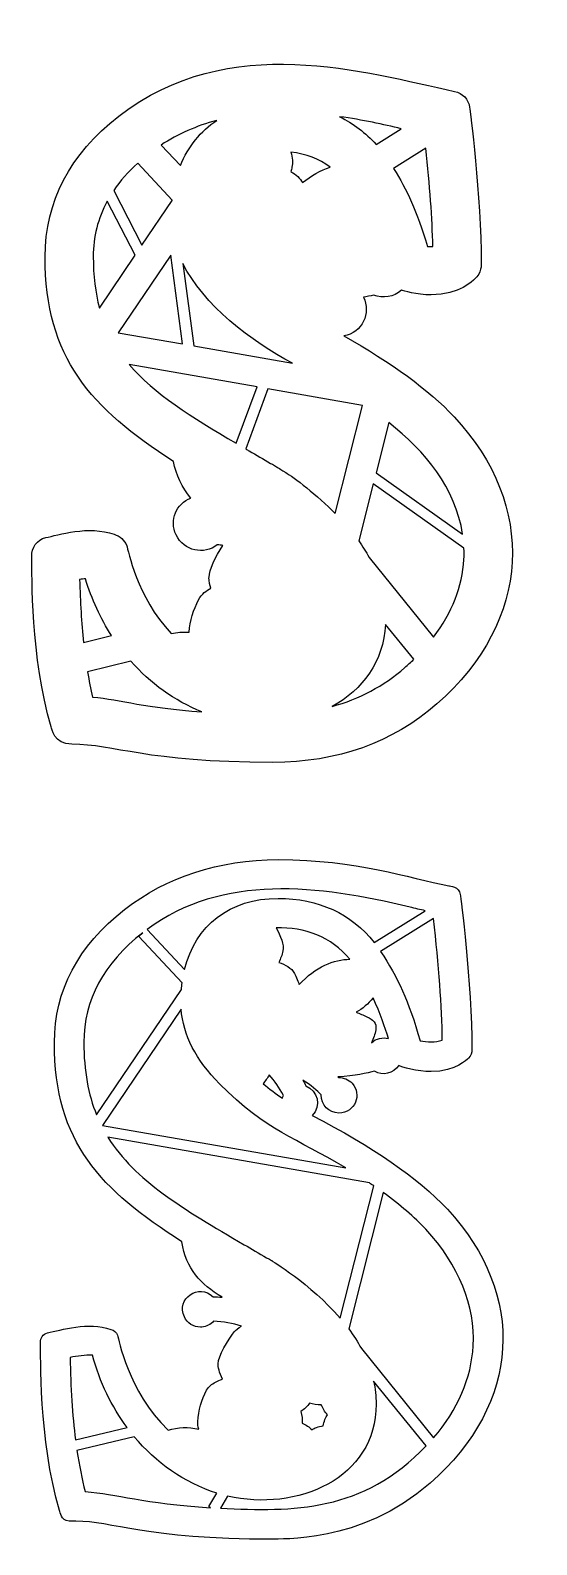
# Model space of a CAD drawing. Header units: millimetres. Extents: x -471 to 1551, y -2688 to 316.
# Drawn here: x 606.6 to 692.9, y -1464.8 to -1206.7 of the extents above; entities that cross this region are included whole.
import ezdxf

# ---------------------------------------------------------------- set-up
doc = ezdxf.new("R2010")
doc.units = ezdxf.units.MM
doc.header["$MEASUREMENT"] = 0
doc.layers.add('Layer 1', color=7, linetype='Continuous')

msp = doc.modelspace()

# ---------------------------------------------------------------- linework, layer by layer
at = {"layer": 'Layer 1', "color": 250}
for points, knots in [([(678.8062, -1272.5744), (674.4567, -1267.967), (668.1539, -1263.3412), (660.008, -1258.7891), (660.008, -1258.7891), (663.1594, -1258.2546), (664.6891, -1254.8636), (663.3437, -1252.1913), (663.3437, -1252.1913), (663.9151, -1252.0807), (664.5048, -1251.9701), (665.0761, -1251.8227), (665.0761, -1251.8227), (666.7164, -1252.4861), (668.5409, -1252.1175), (669.831, -1251.0117), (669.831, -1251.0117), (670.1443, -1251.0854), (672.3374, -1251.7858), (674.8991, -1251.7858), (674.8991, -1251.7858), (679.8014, -1251.7858), (681.9946, -1249.2978), (682.2709, -1249.132), (682.2709, -1249.132), (683.561, -1248.063), (683.3952, -1246.5334), (683.4136, -1246.4596), (683.4136, -1246.4596), (683.4504, -1234.9964), (681.46, -1220.1422), (681.4416, -1219.8473), (681.4416, -1219.8473), (681.2758, -1218.4651), (680.2437, -1217.3778), (678.8799, -1217.1013), (678.8799, -1217.1013), (663.7308, -1213.8761), (640.4726, -1206.6885), (621.6744, -1221.3401), (621.6744, -1221.3401), (613.3442, -1227.8457), (609.1239, -1235.8995), (609.1239, -1245.2802), (609.1239, -1245.2802), (609.1239, -1262.5671), (616.9196, -1271.1), (630.9998, -1280.1858), (630.9998, -1280.1858), (631.4421, -1282.4711), (632.4004, -1284.6274), (633.9485, -1286.415), (633.9485, -1286.415), (631.4973, -1287.355), (630.2257, -1290.1747), (631.4421, -1292.718), (631.4421, -1292.718), (632.769, -1295.4825), (636.2153, -1296.1459), (638.4454, -1294.3951), (638.4454, -1294.3951), (638.7771, -1294.4135), (639.1088, -1294.4504), (639.4221, -1294.5057), (639.4221, -1294.5057), (638.0584, -1296.4408), (637.1184, -1298.7261), (637.0447, -1299.9056), (637.0447, -1299.9056), (637.0447, -1299.924), (636.9526, -1300.5875), (637.3396, -1301.8038), (637.3396, -1301.8038), (636.5655, -1302.2277), (635.8283, -1302.7069), (635.2755, -1303.7574), (635.2755, -1303.7574), (634.3909, -1305.4345), (633.8379, -1307.3512), (633.6353, -1309.2862), (633.6353, -1309.2862), (632.5848, -1309.2309), (631.5895, -1309.3047), (630.6128, -1309.5259), (630.6128, -1309.5259), (624.6416, -1303.2045), (623.2962, -1295.2798), (623.0198, -1294.5426), (623.0198, -1294.5426), (622.6512, -1293.5843), (621.8587, -1292.8655), (620.8819, -1292.6075), (620.8819, -1292.6075), (616.6247, -1291.041), (611.2433, -1292.7365), (609.216, -1293.1604), (609.216, -1293.1604), (607.7601, -1293.5291), (606.7649, -1294.8928), (606.8386, -1296.3856), (606.8386, -1296.3856), (606.9308, -1299.6476), (606.599, -1313.4699), (610.1744, -1325.4491), (610.1744, -1325.4491), (610.285, -1325.6334), (610.5614, -1328.3978), (613.676, -1328.3978), (613.676, -1328.3978), (621.0479, -1328.3978), (626.0054, -1331.4755), (647.8998, -1331.4755), (647.8998, -1331.4755), (658.9023, -1331.4755), (668.3014, -1328.1214), (675.876, -1321.5235), (675.876, -1321.5235), (692.057, -1307.2774), (692.8679, -1287.6499), (678.8062, -1272.5744)], [0, 0, 0, 0, 0.03225806, 0.03225806, 0.03225806, 0.03225806, 0.06451613, 0.06451613, 0.06451613, 0.06451613, 0.09677419, 0.09677419, 0.09677419, 0.09677419, 0.12903226, 0.12903226, 0.12903226, 0.12903226, 0.16129032, 0.16129032, 0.16129032, 0.16129032, 0.19354839, 0.19354839, 0.19354839, 0.19354839, 0.22580645, 0.22580645, 0.22580645, 0.22580645, 0.25806452, 0.25806452, 0.25806452, 0.25806452, 0.29032258, 0.29032258, 0.29032258, 0.29032258, 0.32258065, 0.32258065, 0.32258065, 0.32258065, 0.35483871, 0.35483871, 0.35483871, 0.35483871, 0.38709677, 0.38709677, 0.38709677, 0.38709677, 0.41935484, 0.41935484, 0.41935484, 0.41935484, 0.4516129, 0.4516129, 0.4516129, 0.4516129, 0.48387097, 0.48387097, 0.48387097, 0.48387097, 0.51612903, 0.51612903, 0.51612903, 0.51612903, 0.5483871, 0.5483871, 0.5483871, 0.5483871, 0.58064516, 0.58064516, 0.58064516, 0.58064516, 0.61290323, 0.61290323, 0.61290323, 0.61290323, 0.64516129, 0.64516129, 0.64516129, 0.64516129, 0.67741935, 0.67741935, 0.67741935, 0.67741935, 0.70967742, 0.70967742, 0.70967742, 0.70967742, 0.74193548, 0.74193548, 0.74193548, 0.74193548, 0.77419355, 0.77419355, 0.77419355, 0.77419355, 0.80645161, 0.80645161, 0.80645161, 0.80645161, 0.83870968, 0.83870968, 0.83870968, 0.83870968, 0.87096774, 0.87096774, 0.87096774, 0.87096774, 0.90322581, 0.90322581, 0.90322581, 0.90322581, 0.93548387, 0.93548387, 0.93548387, 0.93548387, 1, 1, 1, 1]), ([(638.3531, -1222.0405), (635.6256, -1223.865), (633.5062, -1226.482), (632.1792, -1229.7624), (632.1792, -1229.7624), (632.1792, -1229.7624), (628.8804, -1226.2424), (628.8804, -1226.2424), (628.8804, -1226.2424), (631.7738, -1224.381), (634.9253, -1222.9804), (638.3531, -1222.0405)], [0, 0, 0, 0, 0.25, 0.25, 0.25, 0.25, 0.5, 0.5, 0.5, 0.5, 1, 1, 1, 1]), ([(669.794, -1223.4779), (669.794, -1223.4779), (665.5184, -1226.1503), (665.5184, -1226.1503), (665.5184, -1226.1503), (663.7307, -1224.1599), (661.6297, -1222.5749), (659.2892, -1221.4139), (659.2892, -1221.4139), (663.27, -1221.9483), (666.7347, -1222.7408), (669.794, -1223.4779)], [0, 0, 0, 0, 0.25, 0.25, 0.25, 0.25, 0.5, 0.5, 0.5, 0.5, 1, 1, 1, 1]), ([(657.6858, -1230.0389), (656.0456, -1230.5549), (654.4422, -1231.458), (652.9678, -1232.6559), (652.9678, -1232.6559), (652.5624, -1231.9188), (651.8989, -1231.2737), (650.9774, -1230.7761), (650.9774, -1230.7761), (651.0511, -1230.5365), (651.1249, -1230.2785), (651.1801, -1230.0204), (651.1801, -1230.0204), (651.346, -1229.3017), (651.2723, -1228.4355), (650.9774, -1227.4403), (650.9774, -1227.4403), (653.576, -1227.7537), (655.8244, -1228.6198), (657.6858, -1230.0389)], [0, 0, 0, 0, 0.16666667, 0.16666667, 0.16666667, 0.16666667, 0.33333333, 0.33333333, 0.33333333, 0.33333333, 0.5, 0.5, 0.5, 0.5, 0.66666667, 0.66666667, 0.66666667, 0.66666667, 1, 1, 1, 1]), ([(673.9776, -1226.7953), (674.6595, -1233.1351), (675.0649, -1238.7561), (675.1755, -1243.5478), (675.1755, -1243.5478), (674.8622, -1243.5662), (674.5489, -1243.5478), (674.254, -1243.5293), (674.254, -1243.5293), (672.4848, -1237.5028), (670.734, -1233.8722), (668.4856, -1230.2231), (668.4856, -1230.2231), (668.4856, -1230.2231), (673.9776, -1226.7953), (673.9776, -1226.7953)], [0, 0, 0, 0, 0.2, 0.2, 0.2, 0.2, 0.4, 0.4, 0.4, 0.4, 0.6, 0.6, 0.6, 0.6, 1, 1, 1, 1]), ([(624.8995, -1229.3386), (624.8995, -1229.3386), (630.7786, -1235.6231), (630.7786, -1235.6231), (630.7786, -1235.6231), (630.7786, -1235.6416), (630.7786, -1235.6599), (630.7786, -1235.6784), (630.7786, -1235.6784), (630.7786, -1235.6784), (625.6183, -1243.3083), (625.6183, -1243.3083), (625.6183, -1243.3083), (625.6183, -1243.3083), (620.8082, -1233.9829), (620.8082, -1233.9829), (620.8082, -1233.9829), (621.914, -1232.361), (623.2777, -1230.8129), (624.8995, -1229.3386)], [0, 0, 0, 0, 0.16666667, 0.16666667, 0.16666667, 0.16666667, 0.33333333, 0.33333333, 0.33333333, 0.33333333, 0.5, 0.5, 0.5, 0.5, 0.66666667, 0.66666667, 0.66666667, 0.66666667, 1, 1, 1, 1]), ([(618.3755, -1254.0342), (617.6752, -1251.4172), (617.325, -1248.5053), (617.325, -1245.2617), (617.325, -1245.2617), (617.325, -1241.9075), (618.1175, -1238.756), (619.684, -1235.8257), (619.684, -1235.8257), (619.684, -1235.8257), (624.4389, -1245.0405), (624.4389, -1245.0405), (624.4389, -1245.0405), (624.4389, -1245.0405), (618.3755, -1254.0342), (618.3755, -1254.0342)], [0, 0, 0, 0, 0.2, 0.2, 0.2, 0.2, 0.4, 0.4, 0.4, 0.4, 0.6, 0.6, 0.6, 0.6, 1, 1, 1, 1]), ([(630.539, -1245.0038), (630.539, -1245.0038), (632.5294, -1260.1529), (632.5294, -1260.1529), (632.5294, -1260.1529), (632.5294, -1260.1529), (621.5822, -1258.2362), (621.5822, -1258.2362), (621.5822, -1258.2362), (621.5822, -1258.2362), (630.539, -1245.0038), (630.539, -1245.0038)], [0, 0, 0, 0, 0.25, 0.25, 0.25, 0.25, 0.5, 0.5, 0.5, 0.5, 1, 1, 1, 1]), ([(651.2538, -1263.4333), (651.2538, -1263.4333), (634.446, -1260.503), (634.446, -1260.503), (634.446, -1260.503), (634.446, -1260.503), (632.6031, -1246.4228), (632.6031, -1246.4228), (632.6031, -1246.4228), (635.9757, -1253.3892), (644.3612, -1259.8396), (651.2538, -1263.4333)], [0, 0, 0, 0, 0.25, 0.25, 0.25, 0.25, 0.5, 0.5, 0.5, 0.5, 1, 1, 1, 1]), ([(623.4436, -1263.673), (623.4436, -1263.673), (645.2274, -1267.4878), (645.2274, -1267.4878), (645.2274, -1267.4878), (645.2274, -1267.4878), (641.6705, -1277.0897), (641.6705, -1277.0897), (641.6705, -1277.0897), (634.0037, -1272.5744), (627.7008, -1268.6674), (623.4436, -1263.673)], [0, 0, 0, 0, 0.25, 0.25, 0.25, 0.25, 0.5, 0.5, 0.5, 0.5, 1, 1, 1, 1]), ([(650.1112, -1282.0657), (648.6921, -1281.2179), (648.7658, -1281.2179), (648.213, -1280.8678), (648.213, -1280.8678), (647.9918, -1280.7203), (647.7522, -1280.6098), (647.5127, -1280.5176), (647.5127, -1280.5176), (646.2779, -1279.7804), (645.0615, -1279.0801), (643.8636, -1278.3797), (643.8636, -1278.3797), (643.6793, -1278.2691), (643.4949, -1278.1586), (643.2922, -1278.048), (643.2922, -1278.048), (643.2922, -1278.048), (647.0703, -1267.8195), (647.0703, -1267.8195), (647.0703, -1267.8195), (647.0703, -1267.8195), (663.2147, -1270.6392), (663.2147, -1270.6392), (663.2147, -1270.6392), (663.2147, -1270.6392), (658.552, -1289.032), (658.552, -1289.032), (658.552, -1289.032), (655.6032, -1286.028), (651.346, -1282.7845), (650.1112, -1282.0657)], [0, 0, 0, 0, 0.11111111, 0.11111111, 0.11111111, 0.11111111, 0.22222222, 0.22222222, 0.22222222, 0.22222222, 0.33333333, 0.33333333, 0.33333333, 0.33333333, 0.44444444, 0.44444444, 0.44444444, 0.44444444, 0.55555556, 0.55555556, 0.55555556, 0.55555556, 0.66666667, 0.66666667, 0.66666667, 0.66666667, 0.77777778, 0.77777778, 0.77777778, 0.77777778, 1, 1, 1, 1]), ([(680.2436, -1292.5705), (680.2436, -1292.5705), (665.4999, -1282.1209), (665.4999, -1282.1209), (665.4999, -1282.1209), (665.4999, -1282.1209), (667.6746, -1273.5696), (667.6746, -1273.5696), (667.6746, -1273.5696), (673.9038, -1278.4534), (679.0457, -1284.7564), (680.2436, -1292.5705)], [0, 0, 0, 0, 0.25, 0.25, 0.25, 0.25, 0.5, 0.5, 0.5, 0.5, 1, 1, 1, 1]), ([(680.4648, -1296.8831), (680.2068, -1301.5089), (678.4744, -1305.9505), (675.3045, -1310.1156), (675.3045, -1310.1156), (675.3045, -1310.1156), (664.3205, -1296.5329), (664.3205, -1296.5329), (664.3205, -1296.5329), (663.8044, -1295.593), (663.2147, -1294.6531), (662.5512, -1293.7316), (662.5512, -1293.7316), (662.5512, -1293.7316), (665.0208, -1284.0192), (665.0208, -1284.0192), (665.0208, -1284.0192), (665.0208, -1284.0192), (680.4832, -1294.9848), (680.4832, -1294.9848), (680.4832, -1294.9848), (680.5016, -1295.6115), (680.5016, -1296.2565), (680.4648, -1296.8831)], [0, 0, 0, 0, 0.14285714, 0.14285714, 0.14285714, 0.14285714, 0.28571429, 0.28571429, 0.28571429, 0.28571429, 0.42857143, 0.42857143, 0.42857143, 0.42857143, 0.57142857, 0.57142857, 0.57142857, 0.57142857, 0.71428571, 0.71428571, 0.71428571, 0.71428571, 1, 1, 1, 1]), ([(615.0028, -1300.2926), (615.353, -1300.2373), (615.6848, -1300.2004), (615.9796, -1300.182), (615.9796, -1300.182), (617.0669, -1303.702), (618.5598, -1306.9456), (620.4396, -1309.8759), (620.4396, -1309.8759), (620.4396, -1309.8759), (615.6478, -1311.037), (615.6478, -1311.037), (615.6478, -1311.037), (615.3161, -1307.7381), (615.095, -1304.1259), (615.0028, -1300.2926)], [0, 0, 0, 0, 0.2, 0.2, 0.2, 0.2, 0.4, 0.4, 0.4, 0.4, 0.6, 0.6, 0.6, 0.6, 1, 1, 1, 1]), ([(670.3838, -1315.3311), (666.8085, -1318.4642), (662.6618, -1320.6757), (657.9991, -1321.9473), (657.9991, -1321.9473), (663.27, -1319.1092), (666.7532, -1314.2991), (667.1033, -1307.9592), (667.1033, -1307.9592), (667.1033, -1307.9592), (671.9319, -1313.912), (671.9319, -1313.912), (671.9319, -1313.912), (671.4159, -1314.4097), (670.9183, -1314.8704), (670.3838, -1315.3311)], [0, 0, 0, 0, 0.2, 0.2, 0.2, 0.2, 0.4, 0.4, 0.4, 0.4, 0.6, 0.6, 0.6, 0.6, 1, 1, 1, 1]), ([(617.2144, -1320.3439), (616.9011, -1318.9985), (616.6062, -1317.5611), (616.3482, -1316.0498), (616.3482, -1316.0498), (616.3482, -1316.0498), (623.7385, -1314.2437), (623.7385, -1314.2437), (623.7385, -1314.2437), (627.019, -1317.9481), (631.1472, -1321.0074), (635.8467, -1322.8688), (635.8467, -1322.8688), (626.3186, -1322.2053), (622.043, -1320.8232), (617.2144, -1320.3439)], [0, 0, 0, 0, 0.2, 0.2, 0.2, 0.2, 0.4, 0.4, 0.4, 0.4, 0.6, 0.6, 0.6, 0.6, 1, 1, 1, 1]), ([(677.6451, -1407.6322), (672.6322, -1402.306), (664.8734, -1396.9246), (654.5896, -1391.6722), (654.5896, -1391.6722), (656.2667, -1390.0872), (655.5664, -1387.3781), (653.5392, -1386.6224), (653.5392, -1386.6224), (653.3733, -1386.2907), (653.2074, -1385.959), (653.0231, -1385.6272), (653.0231, -1385.6272), (654.3869, -1386.5303), (655.4559, -1387.4518), (656.1746, -1388.1336), (656.1746, -1388.1336), (656.1193, -1389.8844), (657.4094, -1391.2482), (659.1786, -1391.2482), (659.1786, -1391.2482), (661.98, -1391.2482), (663.141, -1388.0415), (661.4087, -1386.1801), (661.4087, -1386.1801), (660.8189, -1385.5535), (659.9896, -1385.1849), (659.105, -1385.2034), (659.105, -1385.2034), (659.0681, -1385.1665), (659.0313, -1385.1481), (659.0128, -1385.1112), (659.0128, -1385.1112), (661.8325, -1384.9454), (664.0809, -1384.4293), (665.242, -1384.1344), (665.242, -1384.1344), (666.6242, -1384.9637), (668.4488, -1384.5214), (669.3702, -1383.1577), (669.3702, -1383.1577), (669.7941, -1383.4157), (672.5586, -1384.1897), (674.8991, -1384.1897), (674.8991, -1384.1897), (679.1932, -1384.1897), (680.9809, -1382.0703), (681.2389, -1381.9045), (681.2389, -1381.9045), (681.7734, -1381.4622), (681.8102, -1380.9462), (681.8102, -1380.4486), (681.8102, -1380.4486), (681.8471, -1369.0775), (679.8752, -1354.3338), (679.8383, -1354.0205), (679.8383, -1354.0205), (679.654, -1352.5645), (678.0875, -1352.6014), (677.9032, -1352.5277), (677.9032, -1352.5277), (670.9921, -1351.2008), (662.3117, -1348.0493), (648.8582, -1348.0493), (648.8582, -1348.0493), (638.6482, -1348.1046), (629.8204, -1350.9796), (622.6513, -1356.5822), (622.6513, -1356.5822), (614.7265, -1362.7745), (610.7089, -1370.4044), (610.7089, -1379.2506), (610.7089, -1379.2506), (610.7089, -1396.298), (618.5968, -1404.3702), (632.4374, -1413.198), (632.4374, -1413.198), (633.1193, -1417.8791), (635.6257, -1420.4408), (639.2564, -1422.6524), (639.2564, -1422.6524), (638.7587, -1422.5971), (638.2427, -1422.5602), (637.7267, -1422.5602), (637.7267, -1422.5602), (635.3125, -1420.1828), (631.3685, -1422.9472), (632.8429, -1426.0065), (632.8429, -1426.0065), (633.3589, -1427.0755), (634.4094, -1427.7573), (635.5704, -1427.7573), (635.5704, -1427.7573), (635.6626, -1427.7573), (635.7363, -1427.7573), (635.8284, -1427.7389), (635.8284, -1427.7389), (636.6025, -1427.6836), (637.3212, -1427.315), (637.8188, -1426.7436), (637.8188, -1426.7436), (639.5144, -1426.8173), (641.0808, -1427.0938), (642.5921, -1427.5914), (642.5921, -1427.5914), (642.0208, -1427.9232), (641.5785, -1428.2549), (641.3573, -1428.5313), (641.3573, -1428.5313), (640.2147, -1429.8951), (638.6666, -1432.6964), (638.5928, -1434.0234), (638.5928, -1434.0234), (638.5744, -1434.5025), (638.7771, -1435.5161), (639.3484, -1436.6219), (639.3484, -1436.6219), (638.9061, -1436.7694), (638.4454, -1436.9721), (638.1505, -1437.1379), (638.1505, -1437.1379), (637.487, -1437.4881), (637.0079, -1437.7829), (636.6393, -1438.4833), (636.6393, -1438.4833), (635.7915, -1440.1051), (635.2755, -1441.9481), (635.128, -1443.8279), (635.128, -1443.8279), (635.0912, -1444.1965), (635.1649, -1444.6572), (635.2939, -1445.1548), (635.2939, -1445.1548), (633.5062, -1444.731), (631.7739, -1444.7862), (630.0599, -1445.3207), (630.0599, -1445.3207), (623.1672, -1438.557), (621.6744, -1429.7108), (621.4533, -1429.1395), (621.4533, -1429.1395), (621.2689, -1428.6419), (620.8266, -1428.2733), (620.329, -1428.1627), (620.329, -1428.1627), (616.5141, -1426.7621), (611.7961, -1428.2364), (609.5293, -1428.734), (609.5293, -1428.734), (608.7921, -1428.9183), (608.2945, -1429.6002), (608.3313, -1430.3558), (608.3313, -1430.3558), (608.4235, -1432.3277), (607.9627, -1446.8503), (611.5934, -1459.0323), (611.5934, -1459.0323), (611.704, -1459.235), (611.796, -1460.7278), (613.1967, -1460.82), (613.1967, -1460.82), (613.6022, -1460.8568), (613.8971, -1460.82), (614.3762, -1460.82), (614.3762, -1460.82), (620.5317, -1460.82), (626.1528, -1463.9162), (647.8075, -1463.9162), (647.8075, -1463.9162), (649.0054, -1463.7135), (662.7171, -1464.8376), (674.7331, -1454.3512), (674.7331, -1454.3512), (690.1956, -1440.7502), (691.1908, -1422.3206), (677.6451, -1407.6322)], [0, 0, 0, 0, 0.02222222, 0.02222222, 0.02222222, 0.02222222, 0.04444444, 0.04444444, 0.04444444, 0.04444444, 0.06666667, 0.06666667, 0.06666667, 0.06666667, 0.08888889, 0.08888889, 0.08888889, 0.08888889, 0.11111111, 0.11111111, 0.11111111, 0.11111111, 0.13333333, 0.13333333, 0.13333333, 0.13333333, 0.15555556, 0.15555556, 0.15555556, 0.15555556, 0.17777778, 0.17777778, 0.17777778, 0.17777778, 0.2, 0.2, 0.2, 0.2, 0.22222222, 0.22222222, 0.22222222, 0.22222222, 0.24444444, 0.24444444, 0.24444444, 0.24444444, 0.26666667, 0.26666667, 0.26666667, 0.26666667, 0.28888889, 0.28888889, 0.28888889, 0.28888889, 0.31111111, 0.31111111, 0.31111111, 0.31111111, 0.33333333, 0.33333333, 0.33333333, 0.33333333, 0.35555556, 0.35555556, 0.35555556, 0.35555556, 0.37777778, 0.37777778, 0.37777778, 0.37777778, 0.4, 0.4, 0.4, 0.4, 0.42222222, 0.42222222, 0.42222222, 0.42222222, 0.44444444, 0.44444444, 0.44444444, 0.44444444, 0.46666667, 0.46666667, 0.46666667, 0.46666667, 0.48888889, 0.48888889, 0.48888889, 0.48888889, 0.51111111, 0.51111111, 0.51111111, 0.51111111, 0.53333333, 0.53333333, 0.53333333, 0.53333333, 0.55555556, 0.55555556, 0.55555556, 0.55555556, 0.57777778, 0.57777778, 0.57777778, 0.57777778, 0.6, 0.6, 0.6, 0.6, 0.62222222, 0.62222222, 0.62222222, 0.62222222, 0.64444444, 0.64444444, 0.64444444, 0.64444444, 0.66666667, 0.66666667, 0.66666667, 0.66666667, 0.68888889, 0.68888889, 0.68888889, 0.68888889, 0.71111111, 0.71111111, 0.71111111, 0.71111111, 0.73333333, 0.73333333, 0.73333333, 0.73333333, 0.75555556, 0.75555556, 0.75555556, 0.75555556, 0.77777778, 0.77777778, 0.77777778, 0.77777778, 0.8, 0.8, 0.8, 0.8, 0.82222222, 0.82222222, 0.82222222, 0.82222222, 0.84444444, 0.84444444, 0.84444444, 0.84444444, 0.86666667, 0.86666667, 0.86666667, 0.86666667, 0.88888889, 0.88888889, 0.88888889, 0.88888889, 0.91111111, 0.91111111, 0.91111111, 0.91111111, 0.93333333, 0.93333333, 0.93333333, 0.93333333, 0.95555556, 0.95555556, 0.95555556, 0.95555556, 1, 1, 1, 1]), ([(671.2869, -1356.1583), (672.1715, -1356.3794), (673.0377, -1356.5821), (673.8854, -1356.7664), (673.8854, -1356.7664), (673.8854, -1356.7664), (665.1867, -1362.1848), (665.1867, -1362.1848), (665.1867, -1362.1848), (661.3164, -1357.264), (655.6955, -1354.6655), (648.8027, -1354.6655), (648.8027, -1354.6655), (640.5831, -1354.6655), (634.7225, -1359.2729), (632.8796, -1366.7922), (632.8796, -1366.7922), (632.8796, -1366.7922), (626.4845, -1359.9548), (626.4845, -1359.9548), (626.4845, -1359.9548), (639.4036, -1350.4451), (655.6032, -1352.3802), (671.2869, -1356.1583)], [0, 0, 0, 0, 0.14285714, 0.14285714, 0.14285714, 0.14285714, 0.28571429, 0.28571429, 0.28571429, 0.28571429, 0.42857143, 0.42857143, 0.42857143, 0.42857143, 0.57142857, 0.57142857, 0.57142857, 0.57142857, 0.71428571, 0.71428571, 0.71428571, 0.71428571, 1, 1, 1, 1]), ([(652.3965, -1369.3539), (652.3228, -1369.0959), (651.8989, -1367.9901), (651.6041, -1367.4556), (651.6041, -1367.4556), (651.1433, -1366.5157), (649.9823, -1365.926), (648.9134, -1365.5758), (648.9134, -1365.5758), (649.2451, -1364.9676), (649.4847, -1364.3042), (649.6321, -1363.6222), (649.6321, -1363.6222), (649.8717, -1362.6086), (649.2267, -1361.0421), (648.4895, -1359.6783), (648.4895, -1359.6783), (653.3549, -1359.5861), (657.8886, -1361.2079), (661.04, -1365.0413), (661.04, -1365.0413), (658.3861, -1365.0598), (655.1794, -1366.3314), (652.3965, -1369.3539)], [0, 0, 0, 0, 0.14285714, 0.14285714, 0.14285714, 0.14285714, 0.28571429, 0.28571429, 0.28571429, 0.28571429, 0.42857143, 0.42857143, 0.42857143, 0.42857143, 0.57142857, 0.57142857, 0.57142857, 0.57142857, 0.71428571, 0.71428571, 0.71428571, 0.71428571, 1, 1, 1, 1]), ([(673.0008, -1378.9373), (671.0657, -1372.0815), (669.1859, -1368.156), (666.274, -1363.6961), (666.274, -1363.6961), (666.274, -1363.6961), (675.2861, -1358.0935), (675.2861, -1358.0935), (675.2861, -1358.0935), (676.2075, -1366.1288), (676.7236, -1373.0952), (676.7788, -1378.8268), (676.7788, -1378.8268), (675.6362, -1379.269), (674.1987, -1379.1584), (673.0008, -1378.9373)], [0, 0, 0, 0, 0.2, 0.2, 0.2, 0.2, 0.4, 0.4, 0.4, 0.4, 0.6, 0.6, 0.6, 0.6, 1, 1, 1, 1]), ([(625.7473, -1360.5261), (625.7473, -1360.5261), (625.0838, -1361.1527), (625.0838, -1361.1527), (625.0838, -1361.1527), (625.0838, -1361.1527), (632.4741, -1369.0406), (632.4741, -1369.0406), (632.4741, -1369.0406), (632.4188, -1369.4276), (632.3819, -1369.8147), (632.3451, -1370.2017), (632.3451, -1370.2017), (632.3451, -1370.2017), (617.8779, -1391.5616), (617.8779, -1391.5616), (617.8779, -1391.5616), (616.4772, -1388.0968), (615.7216, -1384.0791), (615.7216, -1379.2322), (615.7216, -1379.2322), (615.7216, -1372.0077), (619.0942, -1365.7049), (625.7473, -1360.5261)], [0, 0, 0, 0, 0.14285714, 0.14285714, 0.14285714, 0.14285714, 0.28571429, 0.28571429, 0.28571429, 0.28571429, 0.42857143, 0.42857143, 0.42857143, 0.42857143, 0.57142857, 0.57142857, 0.57142857, 0.57142857, 0.71428571, 0.71428571, 0.71428571, 0.71428571, 1, 1, 1, 1]), ([(664.7259, -1379.269), (665.0577, -1378.5502), (665.3157, -1377.8131), (665.4447, -1377.0575), (665.4447, -1377.0575), (665.6474, -1375.9332), (664.9655, -1375.3067), (663.9519, -1374.8459), (663.9519, -1374.8459), (663.3621, -1374.5695), (662.7355, -1374.3114), (662.0905, -1374.0718), (662.0905, -1374.0718), (663.2147, -1373.4637), (664.1915, -1372.6527), (664.984, -1371.6391), (664.984, -1371.6391), (666.2188, -1374.2193), (667.0297, -1376.6335), (667.6194, -1378.5686), (667.6194, -1378.5686), (666.6426, -1378.2922), (665.5184, -1378.5134), (664.7259, -1379.269)], [0, 0, 0, 0, 0.14285714, 0.14285714, 0.14285714, 0.14285714, 0.28571429, 0.28571429, 0.28571429, 0.28571429, 0.42857143, 0.42857143, 0.42857143, 0.42857143, 0.57142857, 0.57142857, 0.57142857, 0.57142857, 0.71428571, 0.71428571, 0.71428571, 0.71428571, 1, 1, 1, 1]), ([(660.3397, -1400.6105), (660.3397, -1400.6105), (618.8915, -1393.3676), (618.8915, -1393.3676), (618.8915, -1393.3676), (618.8915, -1393.3676), (632.2898, -1373.5374), (632.2898, -1373.5374), (632.2898, -1373.5374), (632.6399, -1377.9789), (634.8331, -1382.2361), (638.8139, -1386.2538), (638.8139, -1386.2538), (646.9045, -1394.4182), (651.8436, -1395.4687), (660.3397, -1400.6105)], [0, 0, 0, 0, 0.2, 0.2, 0.2, 0.2, 0.4, 0.4, 0.4, 0.4, 0.6, 0.6, 0.6, 0.6, 1, 1, 1, 1]), ([(646.2594, -1386.2538), (646.6096, -1385.8115), (646.9782, -1385.2955), (647.3099, -1384.7426), (647.3099, -1384.7426), (648.2498, -1385.7747), (649.0423, -1386.9541), (649.7057, -1388.2626), (649.7057, -1388.2626), (649.6321, -1388.4101), (649.5951, -1388.5575), (649.5399, -1388.7234), (649.5399, -1388.7234), (648.4341, -1387.9678), (647.3468, -1387.1385), (646.2594, -1386.2538)], [0, 0, 0, 0, 0.2, 0.2, 0.2, 0.2, 0.4, 0.4, 0.4, 0.4, 0.6, 0.6, 0.6, 0.6, 1, 1, 1, 1]), ([(619.8314, -1395.3949), (619.8314, -1395.3949), (664.3942, -1403.1722), (664.3942, -1403.1722), (664.3942, -1403.1722), (664.6338, -1403.338), (664.8734, -1403.5039), (665.113, -1403.6698), (665.113, -1403.6698), (665.113, -1403.6698), (659.3814, -1426.2276), (659.3814, -1426.2276), (659.3814, -1426.2276), (654.2948, -1420.2933), (647.6602, -1416.3862), (647.6417, -1416.3678), (647.6417, -1416.3678), (647.5496, -1416.2941), (647.4574, -1416.2388), (647.3284, -1416.1466), (647.3284, -1416.1466), (647.181, -1416.0545), (647.0151, -1415.9808), (646.8493, -1415.9255), (646.8493, -1415.9255), (645.5592, -1415.1514), (644.2875, -1414.4142), (643.0528, -1413.6955), (643.0528, -1413.6955), (632.6216, -1407.5953), (624.4388, -1402.8036), (619.8314, -1395.3949)], [0, 0, 0, 0, 0.11111111, 0.11111111, 0.11111111, 0.11111111, 0.22222222, 0.22222222, 0.22222222, 0.22222222, 0.33333333, 0.33333333, 0.33333333, 0.33333333, 0.44444444, 0.44444444, 0.44444444, 0.44444444, 0.55555556, 0.55555556, 0.55555556, 0.55555556, 0.66666667, 0.66666667, 0.66666667, 0.66666667, 0.77777778, 0.77777778, 0.77777778, 0.77777778, 1, 1, 1, 1]), ([(682.0497, -1430.9272), (681.7549, -1436.4376), (679.4327, -1441.7823), (675.3044, -1446.6108), (675.3044, -1446.6108), (675.3044, -1446.6108), (662.9935, -1431.3879), (662.9935, -1431.3879), (662.9935, -1431.3879), (662.3853, -1430.2637), (661.6665, -1429.1395), (660.8372, -1428.0337), (660.8372, -1428.0337), (660.8372, -1428.0337), (666.7347, -1404.8124), (666.7347, -1404.8124), (666.7347, -1404.8124), (669.6097, -1406.9134), (672.0424, -1408.9959), (673.9775, -1411.0601), (673.9775, -1411.0601), (679.6355, -1417.234), (682.4183, -1424.0898), (682.0497, -1430.9272)], [0, 0, 0, 0, 0.14285714, 0.14285714, 0.14285714, 0.14285714, 0.28571429, 0.28571429, 0.28571429, 0.28571429, 0.42857143, 0.42857143, 0.42857143, 0.42857143, 0.57142857, 0.57142857, 0.57142857, 0.57142857, 0.71428571, 0.71428571, 0.71428571, 0.71428571, 1, 1, 1, 1]), ([(617.1775, -1432.549), (618.4492, -1437.1379), (620.458, -1441.303), (623.075, -1444.86), (623.075, -1444.86), (623.075, -1444.86), (614.3025, -1446.9794), (614.3025, -1446.9794), (614.3025, -1446.9794), (613.7681, -1442.759), (613.4547, -1438.0595), (613.3994, -1432.9176), (613.3994, -1432.9176), (614.5605, -1432.6964), (615.9796, -1432.4753), (617.1775, -1432.549)], [0, 0, 0, 0, 0.2, 0.2, 0.2, 0.2, 0.4, 0.4, 0.4, 0.4, 0.6, 0.6, 0.6, 0.6, 1, 1, 1, 1]), ([(638.9982, -1458.6269), (638.9982, -1458.6269), (640.1961, -1456.5443), (640.1961, -1456.5443), (640.1961, -1456.5443), (651.9727, -1459.3088), (665.5185, -1453.5772), (665.5185, -1440.8608), (665.5185, -1440.8608), (665.5185, -1439.5523), (665.371, -1438.2438), (665.0761, -1436.9353), (665.0761, -1436.9353), (665.0761, -1436.9353), (674.033, -1447.9931), (674.033, -1447.9931), (674.033, -1447.9931), (663.3068, -1459.2904), (651.3829, -1459.2167), (638.9982, -1458.6269)], [0, 0, 0, 0, 0.16666667, 0.16666667, 0.16666667, 0.16666667, 0.33333333, 0.33333333, 0.33333333, 0.33333333, 0.5, 0.5, 0.5, 0.5, 0.66666667, 0.66666667, 0.66666667, 0.66666667, 1, 1, 1, 1]), ([(652.7098, -1442.114), (653.2075, -1441.8006), (653.8341, -1441.2109), (654.1658, -1440.7133), (654.1658, -1440.7133), (654.7187, -1440.8976), (655.4927, -1441.0451), (656.1746, -1440.9713), (656.1746, -1440.9713), (656.3773, -1441.5243), (656.7644, -1442.1877), (657.2067, -1442.6853), (657.2067, -1442.6853), (656.9671, -1443.0723), (656.5985, -1443.8647), (656.5064, -1444.5835), (656.5064, -1444.5835), (655.6218, -1444.6941), (654.9952, -1444.9705), (654.5897, -1445.2285), (654.5897, -1445.2285), (654.1105, -1444.7677), (653.5945, -1444.4176), (652.9126, -1444.1227), (652.9126, -1444.1227), (652.9678, -1443.5146), (652.8941, -1442.8512), (652.7098, -1442.114)], [0, 0, 0, 0, 0.125, 0.125, 0.125, 0.125, 0.25, 0.25, 0.25, 0.25, 0.375, 0.375, 0.375, 0.375, 0.5, 0.5, 0.5, 0.5, 0.625, 0.625, 0.625, 0.625, 0.75, 0.75, 0.75, 0.75, 1, 1, 1, 1]), ([(615.9428, -1455.7887), (615.3898, -1453.6509), (614.9291, -1451.3288), (614.5421, -1448.8039), (614.5421, -1448.8039), (614.5421, -1448.8039), (624.3098, -1446.4265), (624.3098, -1446.4265), (624.3098, -1446.4265), (627.9773, -1450.8128), (632.8059, -1454.2959), (638.3532, -1456.0283), (638.3532, -1456.0283), (638.3532, -1456.0283), (637.0078, -1458.3505), (637.0078, -1458.3505), (637.0078, -1458.3505), (637.0078, -1458.3505), (637.3211, -1458.5348), (637.3211, -1458.5348), (637.3211, -1458.5348), (625.8579, -1457.8528), (621.3242, -1456.1573), (615.9428, -1455.7887)], [0, 0, 0, 0, 0.14285714, 0.14285714, 0.14285714, 0.14285714, 0.28571429, 0.28571429, 0.28571429, 0.28571429, 0.42857143, 0.42857143, 0.42857143, 0.42857143, 0.57142857, 0.57142857, 0.57142857, 0.57142857, 0.71428571, 0.71428571, 0.71428571, 0.71428571, 1, 1, 1, 1])]:
    msp.add_open_spline(points, degree=3, knots=knots, dxfattribs=at)

doc.saveas('drawing.dxf')
